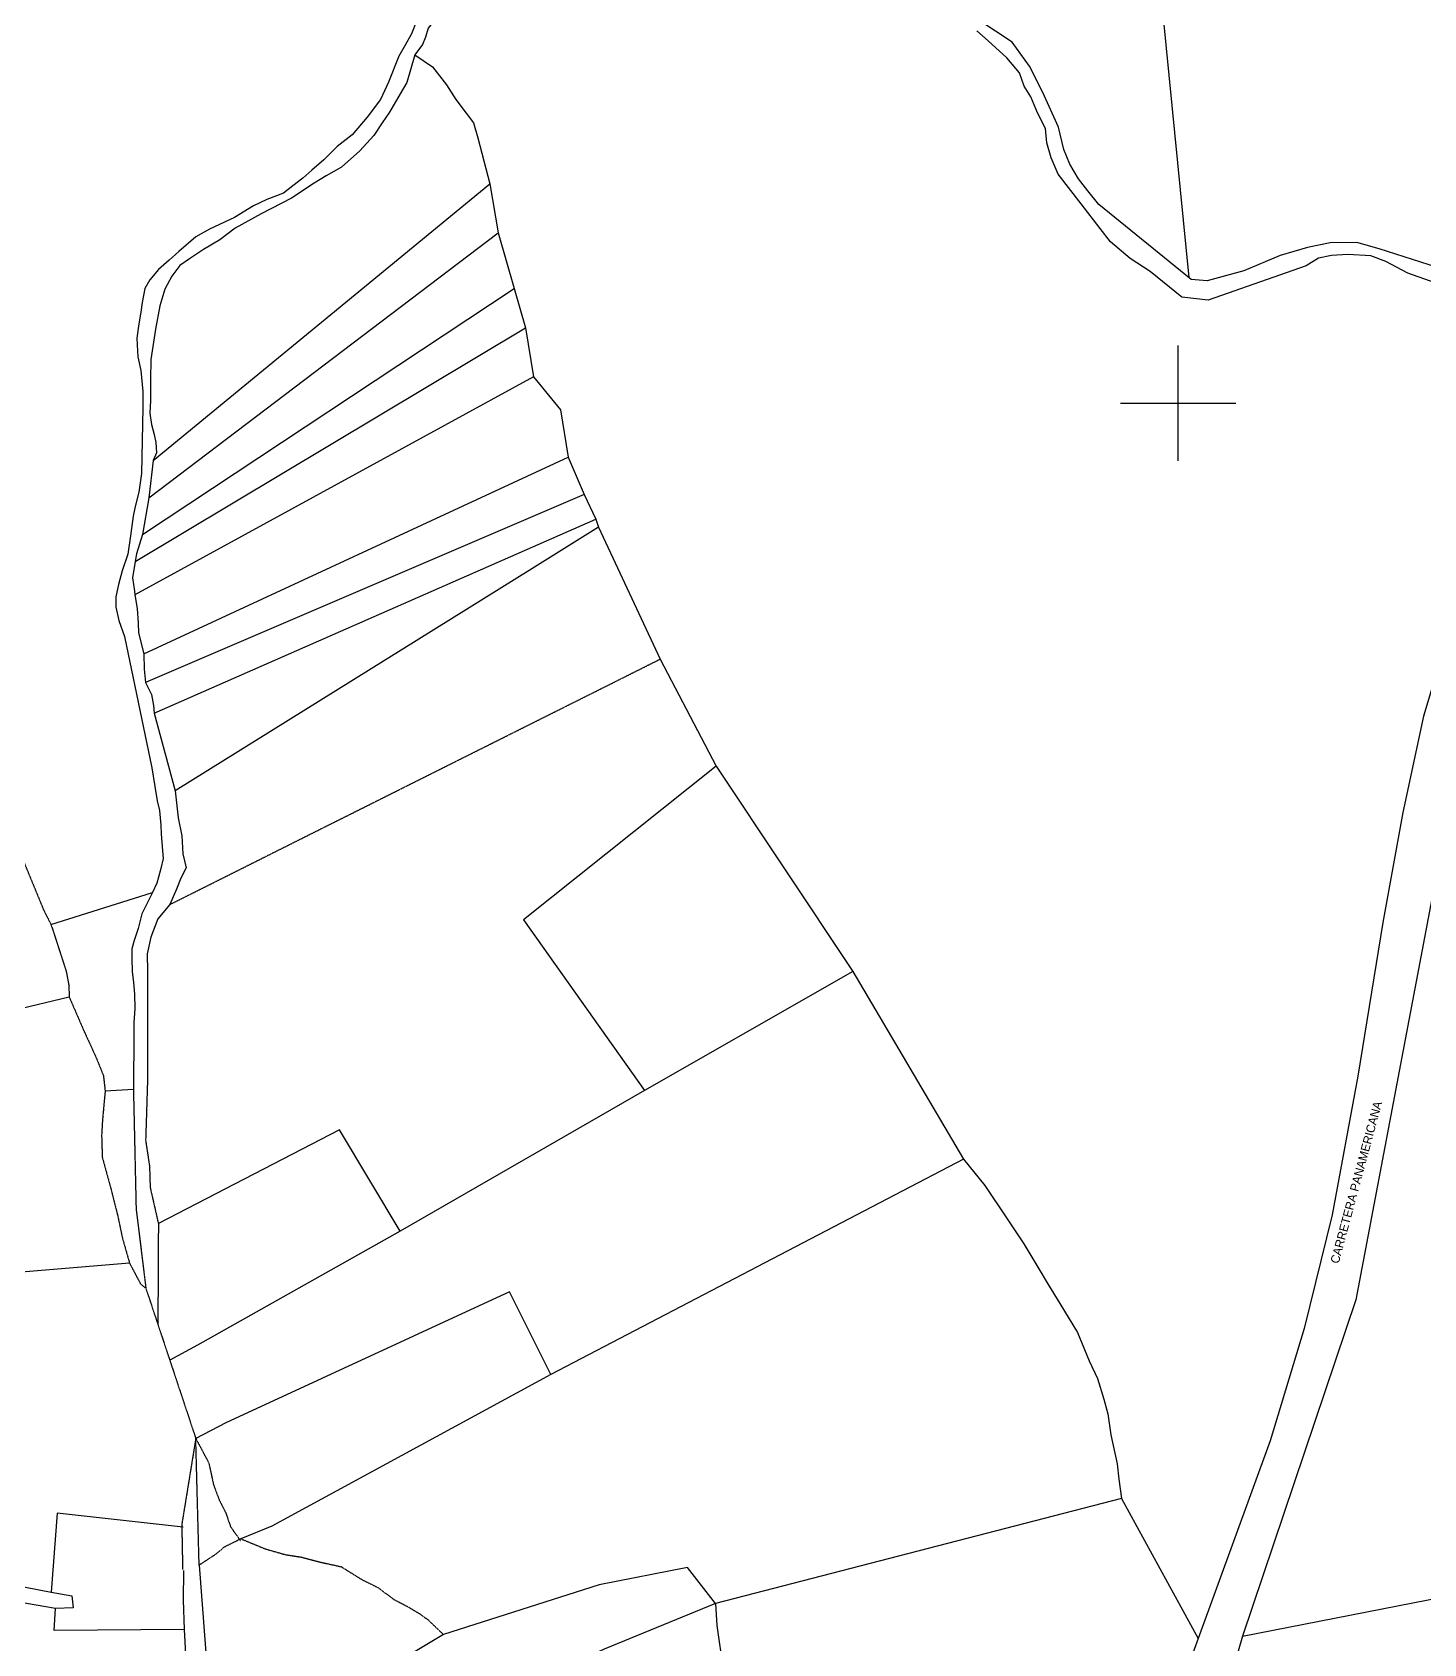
# Model space of a CAD drawing. Header units: millimetres. Extents: x 605783 to 631525, y 1302882 to 1327028.
# Drawn here: x 606930 to 607894, y 1304049 to 1305166 of the extents above; entities that cross this region are included whole.
import ezdxf

# ---------------------------------------------------------------- set-up
doc = ezdxf.new("R2010")
doc.units = ezdxf.units.MM
doc.linetypes.add('HIDDEN', pattern=[0.375, 0.25, -0.125])
for name, color, linetype in [('2', 7, 'Continuous'), ('3', 7, 'Continuous'), ('42', 7, 'Continuous')]:
    doc.layers.add(name, color=color, linetype=linetype)
doc.styles.get("Standard").update_dxf_attribs({"font": 'TCCM____.TTF'})

# ---------------------------------------------------------------- blocks, each defined once
blk = doc.blocks.new('COORD')
at = {"layer": '42', "color": 2, "linetype": 'Continuous'}
for p, q in [((0, -2), (0, 2)), ((-2, 0), (2, 0))]:
    blk.add_line(p, q, dxfattribs=at)
blk = doc.blocks.new('COORD$')
at = {"layer": '42', "color": 2, "linetype": 'Continuous'}
blk.add_blockref('COORD', (0, 0), dxfattribs=at)

msp = doc.modelspace()

# ---------------------------------------------------------------- linework, layer by layer
at = {"layer": '2', "color": 1, "linetype": 'Continuous'}
for p, q in [((607014.02603, 1304869.17267), (607247.20203, 1305060.64567)), ((607247.20203, 1305060.64567), (607252.86703, 1305026.82067)), ((607011.09703, 1304843.25967), (607252.86703, 1305026.82067)), ((607252.86703, 1305026.82067), (607263.84003, 1304988.14467)), ((607006.64403, 1304817.86167), (607263.84003, 1304988.14467)), ((607263.84003, 1304988.14467), (607271.82503, 1304960.91867)), ((607001.46503, 1304799.07667), (607271.82503, 1304960.91867)), ((607271.82503, 1304960.91867), (607277.23603, 1304927.09367)), ((607277.23603, 1304927.09367), (607001.34403, 1304775.94867)), ((607007.48103, 1304735.25867), (607301.32903, 1304871.33767)), ((607014.02603, 1304869.17267), (607011.09703, 1304843.25967)), ((607301.32903, 1304871.33767), (607312.37103, 1304845.62467)), ((607312.37103, 1304845.62467), (607008.64703, 1304715.42967)), ((607312.37103, 1304845.62467), (607320.41003, 1304828.56267)), ((607011.09703, 1304843.25967), (607006.64403, 1304817.86167)), ((607014.63103, 1304694.05667), (607320.41003, 1304828.56267)), ((607320.41003, 1304828.56267), (607322.41203, 1304822.96367)), ((607322.41203, 1304822.96367), (607365.11403, 1304731.55267)), ((607365.11403, 1304731.55267), (607403.84303, 1304657.43867)), ((607014.63103, 1304694.05667), (607029.33603, 1304640.37067)), ((607403.84303, 1304657.43867), (607498.35203, 1304515.24467)), ((606943.24703, 1304547.69067), (607013.47103, 1304569.77767)), ((607498.35203, 1304515.24467), (607354.14603, 1304432.70667)), ((607498.35203, 1304515.24467), (607575.14403, 1304385.06567)), ((606980.74303, 1304432.40867), (607000.30903, 1304433.60267)), ((607354.14603, 1304432.70667), (607184.96903, 1304335.27367)), ((607575.14403, 1304385.06567), (607289.35603, 1304235.99267)), ((607184.96903, 1304335.27367), (607044.59203, 1304256.27967)), ((606997.64403, 1304313.14267), (606728.01703, 1304290.82867)), ((607044.59203, 1304256.27967), (607025.48703, 1304245.93467)), ((607684.40603, 1304150.04467), (607403.33703, 1304077.45467)), ((607684.40603, 1304150.04467), (607737.49503, 1304053.25467)), ((607768.23803, 1304054.65767), (608233.56403, 1304145.83367)), ((606946.34603, 1304073.92967), (606646.36903, 1304125.18867)), ((607045.82403, 1304104.03367), (607056.76103, 1303961.66367)), ((607035.42803, 1304059.34367), (607040.75903, 1303961.98067)), ((607214.99903, 1304055.83567), (607056.76103, 1303961.66367)), ((607737.49503, 1304053.25467), (607664.29203, 1303850.98267)), ((607768.23803, 1304054.65767), (607742.88203, 1303966.56567))]:
    msp.add_line(p, q, dxfattribs=at)
for points in [[(607456.52003, 1305691.39567), (607526.41703, 1305602.67067), (607664.58303, 1305309.08067), (607709.30703, 1305215.62767), (607731.05903, 1304995.82267)], [(607420.59703, 1305230.73467), (607383.12803, 1305211.07567), (607375.48403, 1305206.53067), (607359.18703, 1305198.97067), (607346.96903, 1305194.18967), (607336.80603, 1305193.72167), (607327.91503, 1305193.50367), (607303.02603, 1305194.36467), (607292.35703, 1305194.40667), (607282.71003, 1305195.46167), (607269.25703, 1305197.29467), (607258.07703, 1305196.57567), (607246.62403, 1305192.55567), (607240.78203, 1305192.57867), (607234.16503, 1305190.06267), (607223.71803, 1305184.00467), (607217.85003, 1305179.19867), (607209.95703, 1305175.41767), (607204.33203, 1305168.57767), (607202.52103, 1305162.23067), (607200.46103, 1305157.15567), (607195.09103, 1305150.06167)], [(607732.78403, 1304994.41867), (607668.79303, 1305046.51867), (607661.22203, 1305055.95367), (607654.66003, 1305064.11167), (607648.61803, 1305074.30267), (607644.60703, 1305084.48467), (607640.87803, 1305100.00267), (607630.08103, 1305123.93667), (607620.77903, 1305142.27267), (607608.67303, 1305158.84067), (607585.63903, 1305174.18167), (607572.98103, 1305182.36467), (607560.32403, 1305190.80267), (607532.45903, 1305205.40067), (607515.73103, 1305212.58267), (607501.27703, 1305217.21467), (607495.45003, 1305220.28767), (607486.09603, 1305228.71267)], [(607196.22903, 1305173.43867), (607192.88003, 1305164.55667), (607188.52003, 1305156.69467), (607184.16203, 1305149.08767), (607176.95503, 1305131.07067), (607171.30403, 1305119.14767), (607162.09603, 1305106.98467), (607151.87003, 1305094.57167), (607141.41303, 1305086.48067), (607132.22003, 1305077.36867), (607123.80103, 1305070.28467), (607117.67503, 1305064.71767), (607110.79003, 1305059.40767), (607104.15903, 1305054.35067), (607092.70403, 1305049.82067), (607083.53703, 1305045.53667), (607070.28603, 1305037.45667), (607052.97103, 1305029.39267), (607043.54403, 1305024.09267), (607031.80603, 1305013.97267), (607025.17003, 1305007.89867), (607017.76903, 1305001.32067), (607011.63503, 1304994.22767), (607008.30103, 1304988.14167), (607006.47203, 1304978.49067), (607005.42203, 1304971.88667), (607004.10803, 1304963.75967), (607002.78703, 1304953.85167), (607003.01703, 1304949.27567), (607003.48103, 1304940.88767), (607005.46403, 1304931.47567), (607006.91103, 1304916.98267), (607006.85203, 1304905.80067), (607005.85103, 1304860.05567), (607004.00403, 1304847.10067), (607001.41203, 1304837.19967), (607000.10703, 1304830.59567), (606998.25703, 1304816.87967), (606996.41203, 1304804.17967), (606992.54203, 1304792.75767), (606989.95103, 1304783.10967), (606988.12903, 1304774.73067), (606988.09203, 1304767.61367), (606990.32903, 1304758.20067), (606994.08103, 1304747.25667), (607013.16203, 1304656.19367), (607015.12603, 1304643.22367), (607016.85203, 1304633.30467), (607018.34203, 1304626.68967), (607019.30403, 1304616.51967), (607019.52603, 1304610.41967), (607020.48103, 1304598.72367), (607020.96103, 1304593.38467), (607019.40003, 1304586.52867), (607017.59103, 1304580.43667), (607016.55303, 1304576.37367), (607013.47103, 1304569.77767)], [(607901.69303, 1304992.22367), (607882.67803, 1304998.90667), (607867.47803, 1305006.84567), (607857.08503, 1305010.95367), (607841.08603, 1305011.77967), (607829.90603, 1305011.06167), (607820.75203, 1305009.31867), (607812.34203, 1305004.01467), (607744.39503, 1304980.13867), (607726.11603, 1304982.24467), (607704.36503, 1305000.12167), (607690.44103, 1305009.07267), (607676.78503, 1305020.56367), (607669.72003, 1305029.74267), (607656.60203, 1305046.82167), (607640.70803, 1305067.47167), (607635.68603, 1305078.67367), (607632.69203, 1305089.10667), (607631.72803, 1305099.02267), (607626.19803, 1305109.97367), (607621.68203, 1305120.91967), (607617.14903, 1305128.30767), (607613.89603, 1305137.72567), (607605.06003, 1305147.92667), (607592.16603, 1305159.66867), (607584.32903, 1305166.81667)], [(607195.09103, 1305150.06167), (607189.65603, 1305131.02067), (607185.04303, 1305123.15967), (607177.60903, 1305110.48167), (607172.48803, 1305102.87667), (607166.85603, 1305094.25867), (607157.14703, 1305083.62167), (607144.38703, 1305072.23667), (607133.68603, 1305066.17867), (607125.53103, 1305061.12867), (607109.72803, 1305050.77067), (607088.84203, 1305039.92467), (607070.75503, 1305030.08367), (607060.04403, 1305021.99267), (607048.83203, 1305015.17567), (607039.14503, 1305008.86067), (607032.51603, 1305004.05767), (607026.88903, 1304996.70967), (607022.01603, 1304987.83267), (607018.65303, 1304976.15567), (607015.52103, 1304960.15567), (607012.36203, 1304939.07267), (607012.03403, 1304925.09567), (607012.21203, 1304910.60867), (607011.65803, 1304901.96867), (607012.88803, 1304894.08467), (607014.62903, 1304887.21567), (607015.87003, 1304881.61967), (607016.34003, 1304874.50067), (607014.02603, 1304869.17267)], [(607195.09103, 1305150.06167), (607207.49403, 1305141.87867), (607217.08103, 1305129.38667), (607223.63203, 1305119.19467), (607230.69403, 1305109.76267), (607235.73803, 1305102.87967), (607238.73303, 1305092.70267), (607247.20203, 1305060.64567)], [(607932.18303, 1304993.62667), (607862.95303, 1305015.75867), (607847.48103, 1305020.14067), (607828.93603, 1305019.96067), (607813.17003, 1305016.71967), (607794.34503, 1305011.20267), (607769.14003, 1305000.37367), (607753.87803, 1304996.36767), (607743.70303, 1304993.61167), (607732.78403, 1304994.41867)], [(607277.23603, 1304927.09367), (607295.91303, 1304904.14467), (607301.32903, 1304871.33767)], [(607322.41203, 1304822.96367), (607276.28403, 1304794.17267), (607029.33603, 1304640.37067)], [(607006.64403, 1304817.86167), (607002.51003, 1304804.40967), (607001.46503, 1304799.07667)], [(607930.22303, 1304814.19867), (607893.51303, 1304692.09667), (607879.19103, 1304625.30867), (607865.32903, 1304549.11667), (607848.00503, 1304442.69367), (607830.22703, 1304346.69367), (607811.01703, 1304267.98067), (607787.49203, 1304190.04867), (607737.49503, 1304053.25467)], [(607001.46503, 1304799.07667), (606999.62903, 1304787.89967), (607001.10403, 1304778.49067), (607001.34403, 1304775.94867)], [(607001.34403, 1304775.94867), (607002.81903, 1304766.53867), (607003.52803, 1304756.36967), (607003.74703, 1304749.75967), (607007.48103, 1304735.25867)], [(607007.48103, 1304735.25867), (607007.67903, 1304724.58267), (607008.64703, 1304715.42967)], [(607929.24203, 1304723.97767), (607846.68203, 1304287.66267), (607768.23803, 1304054.65767)], [(607008.64703, 1304715.42967), (607012.92103, 1304707.02467), (607014.15103, 1304699.39567), (607014.63103, 1304694.05667)], [(607403.84303, 1304657.43867), (607270.43503, 1304550.96767), (607354.14603, 1304432.70667)], [(607029.33603, 1304640.37067), (607031.27003, 1304621.55567), (607033.74503, 1304609.09167), (607034.44003, 1304596.63567), (607036.93003, 1304586.96767), (607033.08303, 1304579.86667), (607030.24803, 1304572.25367), (607025.62003, 1304561.59667)], [(607013.47103, 1304569.77767), (607006.02703, 1304555.06667), (607003.68803, 1304544.90967), (607000.84903, 1304536.53467), (606999.29503, 1304530.94867), (606999.25903, 1304524.08667), (606999.46703, 1304515.18967), (607000.44303, 1304507.56167), (607001.16303, 1304499.42667), (607001.36503, 1304489.51367), (607000.55003, 1304479.60467), (607000.51403, 1304472.74167), (607000.30903, 1304433.60267)], [(607025.62003, 1304561.59667), (607017.18603, 1304551.71767), (607012.29303, 1304539.03067), (607009.94503, 1304527.34867), (607010.13503, 1304515.14767), (607009.98003, 1304437.12167)], [(606955.93703, 1304497.31867), (606917.27703, 1304488.06767), (606713.20203, 1304420.25367)], [(607184.96903, 1304335.27367), (607142.91703, 1304405.58767), (607017.60103, 1304340.51267)], [(607575.14403, 1304385.06567), (607589.78103, 1304366.96167), (607604.90503, 1304344.53667), (607616.74803, 1304326.44367), (607626.57003, 1304310.39367), (607633.62003, 1304298.42067), (607641.67903, 1304285.17167), (607654.02003, 1304265.04467), (607662.04503, 1304245.44267), (607667.82303, 1304233.21967), (607672.32103, 1304218.96967), (607675.06103, 1304208.79267), (607677.01803, 1304194.29867), (607681.48403, 1304174.20267), (607682.69803, 1304163.52267), (607684.40603, 1304150.04467)], [(607289.35603, 1304235.99267), (607260.69903, 1304293.29167), (607064.37703, 1304202.57367), (607043.49003, 1304191.72767)], [(607289.35603, 1304235.99267), (607096.26103, 1304131.02867), (607074.62403, 1304122.21867)], [(607034.78503, 1304130.25567), (606947.45603, 1304140.00567), (606943.35703, 1304085.12467)], [(606789.83103, 1304114.19867), (606896.92003, 1304094.20367), (606943.35703, 1304085.12467)], [(607034.88103, 1304100.26467), (607034.77303, 1304079.67867), (607035.42803, 1304059.34367)], [(607403.33703, 1304077.45467), (607383.91003, 1304102.43867), (607322.88203, 1304090.22767), (607214.99903, 1304055.83567)], [(606943.35703, 1304085.12467), (606957.57003, 1304082.78067), (606958.54203, 1304074.38967), (606946.34603, 1304073.92967)], [(607403.33703, 1304077.45467), (607326.20403, 1304045.73667), (607277.82403, 1304023.30867), (607236.82303, 1304003.39167), (607093.69203, 1303932.03467)], [(607403.33703, 1304077.45467), (607404.27403, 1304062.20067), (607417.51003, 1303970.65167)], [(607035.42803, 1304059.34367), (606945.50503, 1304058.68267), (606946.34603, 1304073.92967)]]:
    msp.add_lwpolyline(points, dxfattribs=at)
at = {"layer": '3', "color": 30, "linetype": 'HIDDEN'}
for p, q in [((607025.62003, 1304561.59667), (607365.11403, 1304731.55267)), ((607017.60103, 1304340.51267), (607017.23403, 1304270.74667)), ((607008.98303, 1304295.56067), (607025.48703, 1304245.93467)), ((607025.48703, 1304245.93467), (607043.49003, 1304191.72767)), ((607043.49003, 1304191.72767), (607033.77903, 1304132.03867)), ((607045.82403, 1304104.03367), (607043.49003, 1304191.72767)), ((607033.77903, 1304132.03867), (607034.37803, 1304101.02967))]:
    msp.add_line(p, q, dxfattribs=at)
for points in [[(606893.97603, 1304694.53467), (606902.47003, 1304667.30667), (606916.96903, 1304622.77167), (606924.67403, 1304590.46367), (606937.96703, 1304558.13167), (606943.24703, 1304547.69067)], [(606943.24703, 1304547.69067), (606953.74503, 1304515.37167), (606955.47703, 1304506.46967), (606955.93703, 1304497.31867)], [(606955.93703, 1304497.31867), (606965.97603, 1304474.14967), (606974.26303, 1304456.07167), (606979.52903, 1304443.08867), (606980.74303, 1304432.40867)], [(606980.74303, 1304432.40867), (606978.85603, 1304411.82967), (606978.29603, 1304401.66567), (606978.72503, 1304386.66867), (606984.70603, 1304364.78767), (606989.43303, 1304345.96167), (606992.65603, 1304330.69967), (606997.64403, 1304313.14267)], [(607000.30903, 1304433.60267), (607002.15903, 1304350.73967), (607008.98303, 1304295.56067)], [(607009.98003, 1304437.12167), (607008.75803, 1304397.98667), (607011.46103, 1304380.43967), (607011.89003, 1304365.69667), (607017.60103, 1304340.51267)], [(606997.64403, 1304313.14267), (607005.18903, 1304298.87867), (607008.98303, 1304295.56067)], [(607043.49003, 1304191.72767), (607052.54503, 1304174.66267), (607055.76803, 1304159.65467), (607059.77603, 1304148.96467), (607064.30203, 1304140.05067), (607067.55403, 1304130.63467), (607074.36303, 1304120.94967)], [(607045.82403, 1304104.03367), (607057.03903, 1304111.36067), (607063.41703, 1304116.67167), (607074.62403, 1304122.21867)], [(607074.62403, 1304122.21867), (607092.11303, 1304115.03367), (607105.80903, 1304111.16667), (607116.21503, 1304109.60067), (607129.91403, 1304105.98867), (607144.12203, 1304102.88167), (607158.55403, 1304093.92967), (607169.95503, 1304088.29267), (607180.32803, 1304080.37267), (607189.70103, 1304075.50667), (607198.31103, 1304070.38867), (607204.38403, 1304066.04467), (607214.99903, 1304055.83567)]]:
    msp.add_lwpolyline(points, dxfattribs=at)

# ---------------------------------------------------------------- block references
at = {"layer": '42', "color": 1, "linetype": 'Continuous', "xscale": 19.99199992546346, "yscale": 19.99199992546346}
msp.add_blockref('COORD$', (607723.73803, 1304908.81667), dxfattribs=at)

# ---------------------------------------------------------------- texts
at = {"insert": (607828.9706, 1304313.92798), "char_height": 6, "attachment_point": 1, "rotation": 74.88791295}
msp.add_mtext_dynamic_manual_height_columns('CARRETERA PANAMERICANA', width=144.7963757, gutter_width=12.5, heights=[0], dxfattribs=at)

doc.saveas('drawing.dxf')
